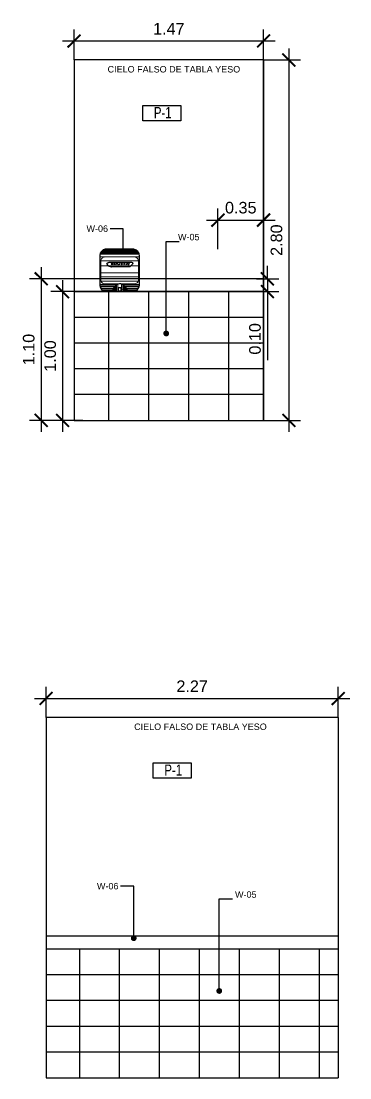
# Model space of a CAD drawing. Header units: metres. Extents: x 5753 to 5902, y 1792 to 1825.
# Drawn here: x 5766.65 to 5769.2, y 1807.51 to 1815.72 of the extents above; entities that cross this region are included whole.
import ezdxf

# ---------------------------------------------------------------- set-up
doc = ezdxf.new("R2010")
doc.units = ezdxf.units.M
doc.header["$LTSCALE"] = 0.02
doc.set_wipeout_variables(frame=1)
for name, color, linetype in [('A-Acabados en Muros', 2, 'Continuous'), ('A-Cotas Constructivas', 2, 'Continuous'), ('A-Paredes Internas', 5, 'Continuous'), ('DIM', 8, 'Continuous')]:
    doc.layers.add(name, color=color, linetype=linetype)
doc.styles.add('Arial', font='arial.ttf', dxfattribs={"height": 0.15})
doc.styles.add('Cotas 25', font='romans.shx', dxfattribs={"width": 1.3, "height": 0.0375})
doc.styles.add('Cotas 50', font='arial.ttf', dxfattribs={"height": 0.09})
doc.styles.add('SWISS', font='swisscl.ttf')
doc.dimstyles.new('COTAS 50', dxfattribs={"dimtxt": 0.09, "dimasz": 0.1, "dimexe": 0.09, "dimexo": 0, "dimgap": 0.05, "dimtad": 1, "dimzin": 1, "dimdsep": 46, "dimtxsty": 'Cotas 50', "dimblk": 'ARCHTICK', "dimcen": 0.1, "dimdle": 0.09, "dimclrd": 9, "dimclre": 9, "dimclrt": 256, "dimaunit": 1, "dimadec": 4, "dimazin": 0, "dimtfac": 1, "dimtmove": 0, "dimatfit": 3, "dimfxl": 0, "dimarcsym": 0})
doc.dimstyles.new('Estilo 25', dxfattribs={"dimtxt": 0.0375, "dimasz": 0.045, "dimexe": 0.0375, "dimexo": 0, "dimgap": 0.01875, "dimtad": 1, "dimzin": 1, "dimdsep": 46, "dimtxsty": 'Cotas 25', "dimblk": 'ARCHTICK', "dimcen": 0.135, "dimdle": 0.0375, "dimclrd": 9, "dimclre": 9, "dimclrt": 7, "dimadec": 0, "dimazin": 0, "dimtfac": 1, "dimtmove": 1, "dimatfit": 1, "dimfxl": 0, "dimarcsym": 0})

# ---------------------------------------------------------------- blocks, each defined once
blk = doc.blocks.new('_ArchTick')
at = {"color": 0, "linetype": 'ByBlock', "const_width": 0.15}
blk.add_lwpolyline([(-0.5, -0.5), (0.5, 0.5)], dxfattribs=at)
blk = doc.blocks.new('*D44')
at = {"layer": 'DIM', "color": 9, "lineweight": -2, "transparency": 16777216}
for p, q in [((5766.9702, 1813.7119), (5766.9702, 1812.5319)), ((5767.1274, 1813.6219), (5766.8802, 1813.6219)), ((5767.1274, 1812.6219), (5766.8802, 1812.6219))]:
    blk.add_line(p, q, dxfattribs=at)
at = {"layer": 'DIM', "color": 9, "lineweight": -2, "transparency": 16777216, "xscale": 0.1, "yscale": 0.1, "zscale": 0.1}
for p, rotation in [((5766.9702, 1813.6219), 90), ((5766.9702, 1812.6219), 270)]:
    blk.add_blockref('_ArchTick', p, dxfattribs=dict(at, rotation=rotation))
at = {"layer": 'DIM', "transparency": 16777216, "insert": (5766.8742, 1813.1219), "char_height": 0.09, "attachment_point": 5, "rotation": 90, "style": 'Cotas 50'}
blk.add_mtext('1.00', dxfattribs=at)
blk = doc.blocks.new('*D45')
at = {"layer": 'DIM', "color": 9, "lineweight": -2, "transparency": 16777216}
for p, q in [((5766.804, 1813.8119), (5766.804, 1812.5319)), ((5767.0594, 1813.7219), (5766.714, 1813.7219)), ((5767.0592, 1812.6219), (5766.714, 1812.6219))]:
    blk.add_line(p, q, dxfattribs=at)
at = {"layer": 'DIM', "color": 9, "lineweight": -2, "transparency": 16777216, "xscale": 0.1, "yscale": 0.1, "zscale": 0.1}
for p, rotation in [((5766.804, 1813.7219), 90), ((5766.804, 1812.6219), 270)]:
    blk.add_blockref('_ArchTick', p, dxfattribs=dict(at, rotation=rotation))
at = {"layer": 'DIM', "transparency": 16777216, "insert": (5766.708, 1813.1719), "char_height": 0.09, "attachment_point": 5, "rotation": 90, "style": 'Cotas 50'}
blk.add_mtext('1.10', dxfattribs=at)
blk = doc.blocks.new('*D49')
at = {"layer": 'DIM', "color": 9, "lineweight": -2, "transparency": 16777216}
for p, q in [((5767.0592, 1815.4219), (5767.0592, 1815.6594)), ((5768.5292, 1815.4219), (5768.5292, 1815.6594)), ((5766.9692, 1815.5694), (5768.6192, 1815.5694))]:
    blk.add_line(p, q, dxfattribs=at)
at = {"layer": 'DIM', "color": 9, "lineweight": -2, "transparency": 16777216, "xscale": 0.1, "yscale": 0.1, "zscale": 0.1, "rotation": 180}
blk.add_blockref('_ArchTick', (5767.0592, 1815.5694), dxfattribs=at)
at = {"layer": 'DIM', "color": 9, "lineweight": -2, "transparency": 16777216, "xscale": 0.1, "yscale": 0.1, "zscale": 0.1}
blk.add_blockref('_ArchTick', (5768.5292, 1815.5694), dxfattribs=at)
at = {"layer": 'DIM', "transparency": 16777216, "insert": (5767.7942, 1815.6646), "char_height": 0.09, "attachment_point": 5, "style": 'Cotas 50'}
blk.add_mtext('1.47', dxfattribs=at)
blk = doc.blocks.new('*D46')
at = {"layer": 'DIM', "color": 9, "lineweight": -2, "transparency": 16777216}
for p, q in [((5768.7255, 1815.5119), (5768.7255, 1812.5319)), ((5768.5292, 1815.4219), (5768.8155, 1815.4219)), ((5768.5292, 1812.6219), (5768.8155, 1812.6219))]:
    blk.add_line(p, q, dxfattribs=at)
at = {"layer": 'DIM', "color": 9, "lineweight": -2, "transparency": 16777216, "xscale": 0.1, "yscale": 0.1, "zscale": 0.1}
for p, rotation in [((5768.7255, 1815.4219), 90), ((5768.7255, 1812.6219), 270)]:
    blk.add_blockref('_ArchTick', p, dxfattribs=dict(at, rotation=rotation))
at = {"layer": 'DIM', "transparency": 16777216, "insert": (5768.6296, 1814.0219), "char_height": 0.09, "attachment_point": 5, "rotation": 90, "style": 'Cotas 50'}
blk.add_mtext('2.80', dxfattribs=at)
blk = doc.blocks.new('SECADOR DE MANOS XL-ELEVACION')
blk.add_wipeout([(23.2978, 12.4306), (23.5194, 12.4306), (23.5257, 12.4291), (23.531, 12.4271), (23.5368, 12.424), (23.5413, 12.421), (23.5463, 12.4167), (23.5502, 12.4123), (23.5534, 12.4079), (23.5554, 12.4045), (23.5579, 12.399), (23.5593, 12.3949), (23.5605, 12.3896), (23.5613, 12.3829), (23.5613, 12.3802), (23.5613, 12.1458), (23.5598, 12.1384), (23.5571, 12.1305), (23.553, 12.123), (23.5479, 12.1165), (23.541, 12.1104), (23.5365, 12.1075), (23.5251, 12.1026), (23.517, 12.101), (23.2986, 12.101), (23.2887, 12.1041), (23.2788, 12.1095), (23.2721, 12.1149), (23.2656, 12.1222), (23.2635, 12.1252), (23.2572, 12.1384), (23.2554, 12.1458), (23.2547, 12.1514), (23.2546, 12.3809), (23.2552, 12.3888), (23.2558, 12.3917), (23.258, 12.399), (23.2612, 12.4059), (23.2624, 12.4079), (23.2656, 12.4123), (23.2696, 12.4167), (23.2752, 12.4215), (23.2791, 12.424), (23.2858, 12.4274), (23.2887, 12.4285), (23.2946, 12.43)])
for p, q in [((23.4615, 12.311), (23.4615, 12.3205)), ((23.4615, 12.3205), (23.4717, 12.3205)), ((23.4707, 12.3151), (23.4615, 12.3151)), ((23.4615, 12.3151), (23.4729, 12.3119)), ((23.4738, 12.317), (23.4707, 12.3151)), ((23.4717, 12.3205), (23.4738, 12.317))]:
    blk.add_line(p, q)
at = {"color": 4}
blk.add_lwpolyline([(23.2978, 12.4306), (23.5194, 12.4306, -0.351154), (23.5613, 12.3829), (23.5613, 12.1483, -0.368342), (23.517, 12.101), (23.2986, 12.101, -0.333367), (23.2547, 12.1514), (23.2547, 12.3779, -0.391704), (23.2978, 12.4306, 0.872901)], format="xyb", dxfattribs=at)
at = {"color": 8, "linetype": 'Continuous', "lineweight": 0}
for points in [[(23.258, 12.399), (23.5579, 12.399)], [(23.2624, 12.4079), (23.5534, 12.4079)], [(23.2656, 12.4123), (23.5502, 12.4123)], [(23.2696, 12.4167), (23.5463, 12.4167)], [(23.2791, 12.424), (23.5368, 12.424)], [(23.2887, 12.4285), (23.5275, 12.4285)], [(23.2547, 12.3726), (23.5613, 12.3726)], [(23.2547, 12.3417), (23.5613, 12.3417)], [(23.2558, 12.3917), (23.5601, 12.3917)], [(23.2547, 12.3017), (23.5613, 12.3017)], [(23.2547, 12.2473), (23.5613, 12.2473)], [(23.2547, 12.2149), (23.5613, 12.2149)], [(23.2547, 12.1825), (23.5613, 12.1825)], [(23.2547, 12.1575), (23.3849, 12.1575)], [(23.3756, 12.1515), (23.3756, 12.101)], [(23.3832, 12.1567), (23.3832, 12.101)], [(23.3941, 12.1604), (23.3941, 12.101)], [(23.4228, 12.1585), (23.4228, 12.101)], [(23.4254, 12.1575), (23.5613, 12.1575)], [(23.4326, 12.1538), (23.4326, 12.101)], [(23.2554, 12.1458), (23.3697, 12.1458)], [(23.2572, 12.1384), (23.363, 12.1384)], [(23.2635, 12.1252), (23.3541, 12.1252)], [(23.2721, 12.1149), (23.3493, 12.1149)], [(23.2819, 12.1075), (23.3463, 12.1075)], [(23.3458, 12.1065), (23.3458, 12.101)], [(23.3491, 12.1143), (23.3491, 12.101)], [(23.3523, 12.1218), (23.3523, 12.101)], [(23.3539, 12.1248), (23.3539, 12.101)], [(23.3567, 12.1295), (23.3567, 12.101)], [(23.3583, 12.132), (23.3583, 12.101)], [(23.3615, 12.1365), (23.3615, 12.101)], [(23.3648, 12.1405), (23.3648, 12.101)], [(23.3675, 12.1435), (23.3675, 12.101)], [(23.3697, 12.1457), (23.3697, 12.101)], [(23.3724, 12.1485), (23.3724, 12.101)], [(23.4375, 12.1502), (23.4375, 12.101)], [(23.4413, 12.1469), (23.4413, 12.101)], [(23.4424, 12.1458), (23.5611, 12.1458)], [(23.4451, 12.143), (23.4451, 12.101)], [(23.4478, 12.1398), (23.4478, 12.101)], [(23.4489, 12.1384), (23.5598, 12.1384)], [(23.4505, 12.1363), (23.4505, 12.101)], [(23.4521, 12.1341), (23.4521, 12.101)], [(23.4554, 12.1292), (23.4554, 12.101)], [(23.4577, 12.1252), (23.5543, 12.1252)], [(23.4581, 12.1245), (23.4581, 12.101)], [(23.4602, 12.1199), (23.4602, 12.101)], [(23.4622, 12.1149), (23.5462, 12.1149)], [(23.4624, 12.1143), (23.4624, 12.101)], [(23.4651, 12.1076), (23.4651, 12.101)], [(23.4652, 12.1075), (23.5365, 12.1075)], [(23.4689, 12.103), (23.4689, 12.101)]]:
    blk.add_lwpolyline(points, dxfattribs=at)
at = {"color": 4, "linetype": 'Continuous', "lineweight": 0}
blk.add_lwpolyline([(23.2927, 12.3706), (23.523, 12.3706, -0.414214), (23.553, 12.3406), (23.553, 12.1914, -0.414214), (23.523, 12.1614), (23.2927, 12.1614, -0.414214), (23.2627, 12.1914), (23.2627, 12.3406, -0.414214)], format="xyb", close=True, dxfattribs=at)
for points in [[(23.3168, 12.3306), (23.3103, 12.3274), (23.3059, 12.3209), (23.3074, 12.3136), (23.3159, 12.3056), (23.3297, 12.2945), (23.3333, 12.2939), (23.4709, 12.2918), (23.4891, 12.2977), (23.4991, 12.308), (23.5053, 12.3153), (23.5059, 12.3203), (23.4968, 12.3277), (23.4877, 12.33), (23.3985, 12.3309), (23.3403, 12.3312)], [(23.4422, 12.3206), (23.4409, 12.3145), (23.4429, 12.3119), (23.4504, 12.3124), (23.4528, 12.3126), (23.4523, 12.3185), (23.4522, 12.3209)], [(23.3981, 12.1343), (23.3981, 12.1206), (23.3903, 12.1201), (23.4067, 12.1027), (23.4217, 12.1185), (23.4158, 12.1188), (23.4158, 12.1345)]]:
    blk.add_lwpolyline(points, close=True)
for points in [[(23.3312, 12.3215), (23.3451, 12.3101)], [(23.3329, 12.3099), (23.347, 12.3226)], [(23.3516, 12.3214), (23.3516, 12.3121), (23.3604, 12.3121)], [(23.3688, 12.3217), (23.3688, 12.3112), (23.3778, 12.3112)], [(23.3688, 12.3217), (23.378, 12.3215)], [(23.3688, 12.3164), (23.3736, 12.3166)], [(23.388, 12.3203), (23.3878, 12.3108)], [(23.388, 12.3203), (23.3962, 12.3212), (23.399, 12.3185), (23.3967, 12.316), (23.3879, 12.3156), (23.3992, 12.3103)], [(23.4054, 12.3094), (23.4101, 12.3208), (23.4193, 12.3099)], [(23.4078, 12.3151), (23.4147, 12.3154)], [(23.4228, 12.3194), (23.435, 12.3199)], [(23.4289, 12.3197), (23.4288, 12.3092)]]:
    blk.add_lwpolyline(points)
at = {"color": 4}
blk.add_spline([(23.342, 12.101), (23.3455, 12.1059), (23.35, 12.1168), (23.3535, 12.1241), (23.3608, 12.1356), (23.3713, 12.1474), (23.3794, 12.1545), (23.3897, 12.1593), (23.4079, 12.1614), (23.4281, 12.1563), (23.443, 12.1451), (23.4537, 12.1317), (23.4579, 12.1248), (23.4626, 12.1138), (23.4654, 12.1071), (23.4711, 12.101)], degree=3, dxfattribs=at)
blk = doc.blocks.new('*D47')
at = {"layer": 'DIM', "color": 9, "lineweight": -2, "transparency": 16777216}
for p, q in [((5768.1753, 1813.9515), (5768.1753, 1814.2679)), ((5768.5292, 1813.9515), (5768.5292, 1814.2679)), ((5768.0853, 1814.1779), (5768.6192, 1814.1779))]:
    blk.add_line(p, q, dxfattribs=at)
at = {"layer": 'DIM', "color": 9, "lineweight": -2, "transparency": 16777216, "xscale": 0.1, "yscale": 0.1, "zscale": 0.1, "rotation": 180}
blk.add_blockref('_ArchTick', (5768.1753, 1814.1779), dxfattribs=at)
at = {"layer": 'DIM', "color": 9, "lineweight": -2, "transparency": 16777216, "xscale": 0.1, "yscale": 0.1, "zscale": 0.1}
blk.add_blockref('_ArchTick', (5768.5292, 1814.1779), dxfattribs=at)
at = {"layer": 'DIM', "transparency": 16777216, "insert": (5768.3523, 1814.2739), "char_height": 0.09, "attachment_point": 5, "style": 'Cotas 50'}
blk.add_mtext('0.35', dxfattribs=at)
blk = doc.blocks.new('*D48')
at = {"layer": 'DIM', "color": 9, "lineweight": -2, "transparency": 16777216}
for p, q in [((5768.5587, 1813.7219), (5768.5587, 1813.8219)), ((5768.4748, 1813.7219), (5768.6487, 1813.7219)), ((5768.5587, 1813.7219), (5768.5587, 1813.6219)), ((5768.4748, 1813.6219), (5768.6487, 1813.6219)), ((5768.5587, 1813.6219), (5768.5587, 1813.0884))]:
    blk.add_line(p, q, dxfattribs=at)
at = {"layer": 'DIM', "color": 9, "lineweight": -2, "transparency": 16777216, "xscale": 0.1, "yscale": 0.1, "zscale": 0.1}
for p, rotation in [((5768.5587, 1813.7219), 270), ((5768.5587, 1813.6219), 90)]:
    blk.add_blockref('_ArchTick', p, dxfattribs=dict(at, rotation=rotation))
at = {"layer": 'DIM', "transparency": 16777216, "insert": (5768.4628, 1813.2551), "char_height": 0.09, "attachment_point": 5, "rotation": 90, "style": 'Cotas 50'}
blk.add_mtext('0.10', dxfattribs=at)
blk = doc.blocks.new('*D64')
at = {"layer": 'DIM', "color": 9, "lineweight": -2, "transparency": 16777216}
for p, q in [((5766.8422, 1810.3137), (5766.8422, 1810.5512)), ((5769.1082, 1810.3137), (5769.1082, 1810.5512)), ((5766.7522, 1810.4612), (5769.1982, 1810.4612))]:
    blk.add_line(p, q, dxfattribs=at)
at = {"layer": 'DIM', "color": 9, "lineweight": -2, "transparency": 16777216, "xscale": 0.1, "yscale": 0.1, "zscale": 0.1, "rotation": 180}
blk.add_blockref('_ArchTick', (5766.8422, 1810.4612), dxfattribs=at)
at = {"layer": 'DIM', "color": 9, "lineweight": -2, "transparency": 16777216, "xscale": 0.1, "yscale": 0.1, "zscale": 0.1}
blk.add_blockref('_ArchTick', (5769.1082, 1810.4612), dxfattribs=at)
at = {"layer": 'DIM', "transparency": 16777216, "insert": (5767.9752, 1810.5564), "char_height": 0.09, "attachment_point": 5, "style": 'Cotas 50'}
blk.add_mtext('2.27', dxfattribs=at)

msp = doc.modelspace()

# ---------------------------------------------------------------- linework, layer by layer
at = {"layer": 'A-Acabados en Muros', "color": 2}
for points in [[(5768.5292, 1813.6219), (5767.0592, 1813.6219)], [(5767.6392, 1812.6219), (5767.6392, 1813.6219)], [(5767.9492, 1812.6219), (5767.9492, 1813.6219)], [(5767.9492, 1812.6219), (5767.9492, 1813.6219)], [(5768.2592, 1812.6219), (5768.2592, 1813.6219)], [(5768.5292, 1813.4219), (5767.0592, 1813.4219)], [(5768.5292, 1813.2219), (5767.0592, 1813.2219)], [(5768.5292, 1813.0219), (5767.0592, 1813.0219)], [(5768.5292, 1812.8219), (5767.0592, 1812.8219)], [(5769.1082, 1808.5137), (5766.8422, 1808.5137)], [(5767.1002, 1808.5137), (5767.1002, 1807.5137)], [(5767.4102, 1808.5137), (5767.4102, 1807.5137)], [(5767.7202, 1808.5137), (5767.7202, 1807.5137)], [(5768.0302, 1808.5137), (5768.0302, 1807.5137)], [(5768.3402, 1808.5137), (5768.3402, 1807.5137)], [(5768.6502, 1808.5137), (5768.6502, 1807.5137)], [(5768.9602, 1808.5137), (5768.9602, 1807.5137)], [(5769.1082, 1808.3137), (5766.8422, 1808.3137)], [(5769.1082, 1808.1137), (5766.8422, 1808.1137)], [(5769.1082, 1807.9137), (5766.8422, 1807.9137)], [(5769.1082, 1807.7137), (5766.8422, 1807.7137)]]:
    msp.add_lwpolyline(points, dxfattribs=at)
at = {"layer": 'A-Cotas Constructivas', "color": 7, "linetype": 'Continuous'}
for points in [[(5767.593, 1814.9503), (5767.593, 1815.0688), (5767.8878, 1815.0688), (5767.8878, 1814.9503)], [(5767.674, 1809.8421), (5767.674, 1809.9606), (5767.9687, 1809.9606), (5767.9687, 1809.8421)]]:
    msp.add_lwpolyline(points, close=True, dxfattribs=at)
at = {"layer": 'A-Paredes Internas', "color": 5, "linetype": 'Continuous'}
for points in [[(5767.0592, 1815.4219), (5767.0592, 1812.6219), (5768.5292, 1812.6219), (5768.5292, 1815.4219), (5767.0592, 1815.4219)], [(5766.8422, 1810.3137), (5766.8422, 1807.5137), (5768.9082, 1807.5137)], [(5769.1082, 1810.3137), (5766.8422, 1810.3137)], [(5769.1082, 1810.3137), (5769.1082, 1807.5137)], [(5768.9082, 1807.5137), (5769.1082, 1807.5137)]]:
    msp.add_lwpolyline(points, dxfattribs=at)
at = {"layer": 'A-Paredes Internas', "color": 1, "linetype": 'Continuous'}
for points in [[(5767.0592, 1815.4219), (5767.0592, 1812.6219)], [(5768.5292, 1815.4219), (5768.5292, 1812.6219)], [(5768.5292, 1813.7219), (5767.0592, 1813.7219)], [(5766.8422, 1810.3137), (5766.8422, 1807.5137)], [(5769.1082, 1808.6137), (5766.8422, 1808.6137)]]:
    msp.add_lwpolyline(points, dxfattribs=at)

# ---------------------------------------------------------------- texts
at = {"layer": 'A-Cotas Constructivas', "color": 7, "linetype": 'Continuous', "style": 'SWISS'}
for p in [(5767.6782, 1814.9696), (5767.7592, 1809.8615)]:
    msp.add_text('P-1', height=0.08649, rotation=0.00028, dxfattribs=at).set_placement(p)
at = {"layer": 'A-Cotas Constructivas', "color": 7, "linetype": 'Continuous', "char_height": 0.05, "style": 'Arial'}
for s, insert, attachment_point in [('CIELO FALSO DE TABLA YESO', (5768.3479, 1815.3747), 3), ('W-06', (5767.3226, 1814.0858), 9), ('W-05', (5768.0325, 1814.0204), 9), ('CIELO FALSO DE TABLA YESO', (5768.5539, 1810.2666), 3), ('W-06', (5767.4036, 1808.9776), 9), ('W-05', (5768.4748, 1808.9122), 9)]:
    msp.add_mtext(s, dxfattribs=dict(at, insert=insert, attachment_point=attachment_point))

# ---------------------------------------------------------------- dimensions: what is measured, and where the dimension line sits
at = {"layer": 'DIM'}
for base, p1, p2, picture, middle in [((5768.5292, 1815.5694), (5767.0592, 1815.4219), (5768.5292, 1815.4219), '*D49', (5767.7942, 1815.6646)), ((5769.1082, 1810.4612), (5766.8422, 1810.3137), (5769.1082, 1810.3137), '*D64', (5767.9752, 1810.5564))]:
    dim = msp.add_linear_dim(base=base, p1=p1, p2=p2, dimstyle='COTAS 50', dxfattribs=at)
    dim.commit()
    dim.dimension.update_dxf_attribs({"geometry": picture, "text_midpoint": middle})
for base, p1, p2, angle, picture, middle in [((5768.7255, 1812.6219), (5768.5292, 1815.4219), (5768.5292, 1812.6219), 90, '*D46', (5768.6296, 1814.0219)), ((5768.5292, 1814.1779), (5768.1753, 1813.9515), (5768.5292, 1813.9515), 180, '*D47', (5768.3523, 1814.2739)), ((5768.5587, 1813.6219), (5768.4748, 1813.7219), (5768.4748, 1813.6219), 90, '*D48', (5768.4628, 1813.2551)), ((5766.804, 1812.6219), (5767.0594, 1813.7219), (5767.0592, 1812.6219), 90, '*D45', (5766.708, 1813.1719)), ((5766.9702, 1812.6219), (5767.1274, 1813.6219), (5767.1274, 1812.6219), 90, '*D44', (5766.8742, 1813.1219))]:
    dim = msp.add_linear_dim(base=base, p1=p1, p2=p2, angle=angle, dimstyle='COTAS 50', dxfattribs=at)
    dim.commit()
    dim.dimension.update_dxf_attribs({"geometry": picture, "text_midpoint": middle})

# ---------------------------------------------------------------- leaders
at = {"layer": 'A-Cotas Constructivas', "color": 1, "linetype": 'Continuous'}
for points in [[(5767.4411, 1813.7071), (5767.4411, 1814.1108), (5767.3396, 1814.1108)], [(5767.774, 1813.2971), (5767.774, 1814.0125), (5767.8755, 1814.0125)], [(5767.5221, 1808.5989), (5767.5221, 1809.0026), (5767.4205, 1809.0026)], [(5768.1855, 1808.1889), (5768.1855, 1808.9043), (5768.2871, 1808.9043)]]:
    msp.add_leader(points, dimstyle='Estilo 25', override={"dimgap": 0.01875, "dimtad": 0, "dimldrblk": 'Dot'}, dxfattribs=at)

# ---------------------------------------------------------------- next in the draw order: block references
at = {"color": 5, "linetype": 'Continuous', "xscale": -1}
msp.add_blockref('SECADOR DE MANOS XL-ELEVACION', (5790.8205, 1801.5209), dxfattribs=at)

# ---------------------------------------------------------------- next in the draw order: linework, layer by layer
at = {"layer": 'A-Acabados en Muros', "color": 1}
msp.add_lwpolyline([(5767.0592, 1813.6219), (5768.5292, 1813.6219), (5768.5292, 1813.7219), (5767.0592, 1813.7219)], close=True, dxfattribs=at)
at = {"layer": 'A-Acabados en Muros', "color": 2}
msp.add_lwpolyline([(5767.3292, 1812.6219), (5767.3292, 1813.6219)], dxfattribs=at)

doc.saveas('drawing.dxf')
